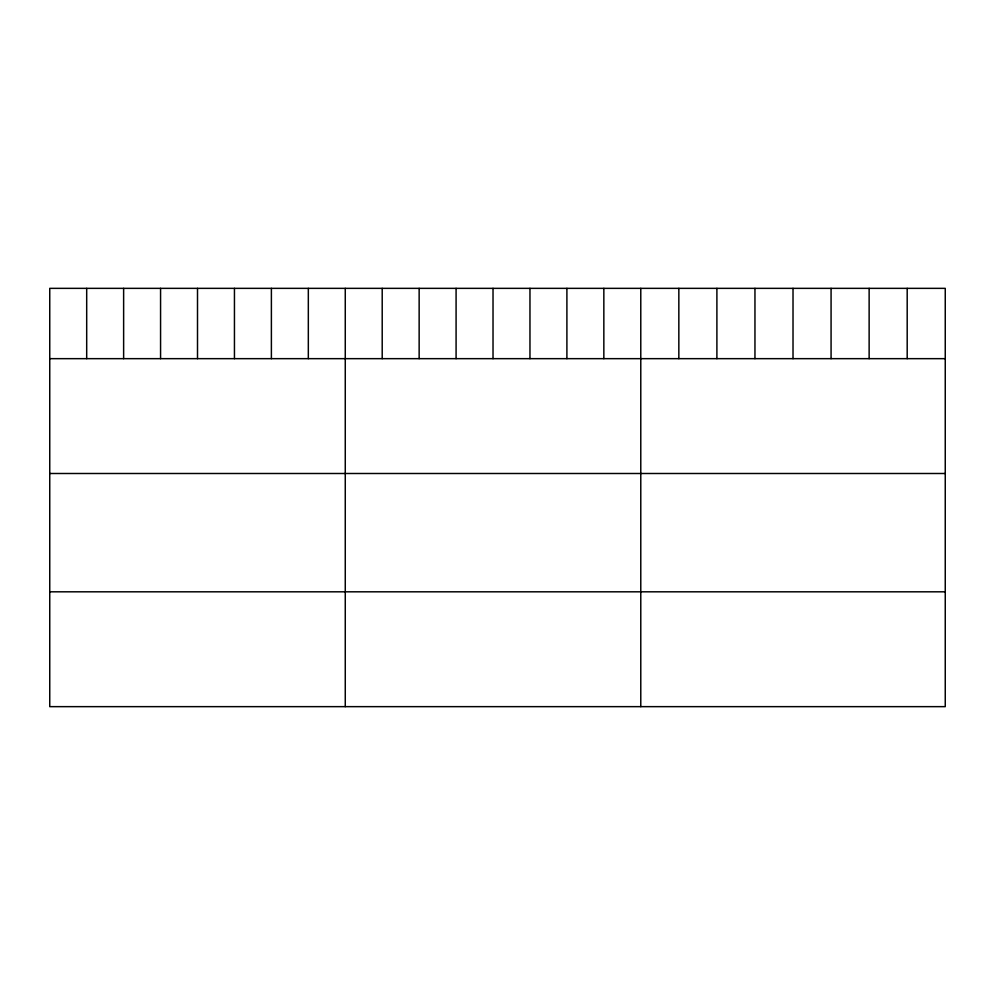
<?xml version="1.0" encoding="UTF-8"?>
<svg xmlns="http://www.w3.org/2000/svg" width="995" height="995" viewBox="0 0 995 995"><rect width="100%" height="100%" fill="white"/><g stroke="black" fill="none" stroke-linecap="round" stroke-linejoin="round"><path stroke-width="1.49" d="M945.25 358.66L945.25 706.649L49.75 706.649L49.75 288.351L945.25 288.351L945.25 358.66L49.75 358.66M49.75 473.496L945.25 473.496M49.75 591.814L945.25 591.814M907.191 288.351L907.191 358.66M869.132 288.351L869.132 358.66M831.074 288.351L831.074 358.66M793.015 288.351L793.015 358.66M754.956 288.351L754.956 358.66M716.897 288.351L716.897 358.66M678.839 288.351L678.839 358.66M640.78 288.351L640.78 706.649M603.841 288.351L603.841 358.66M566.901 288.351L566.901 358.66M529.962 288.351L529.962 358.66M493.022 288.351L493.022 358.66M456.083 288.351L456.083 358.66M419.144 288.351L419.144 358.66M382.204 288.351L382.204 358.66M345.265 288.351L345.265 706.649M308.326 288.351L308.326 358.66M271.386 288.351L271.386 358.66M234.447 288.351L234.447 358.66M197.507 288.351L197.507 358.66M160.568 288.351L160.568 358.66M123.629 288.351L123.629 358.66M86.689 288.351L86.689 358.66"/></g></svg>
